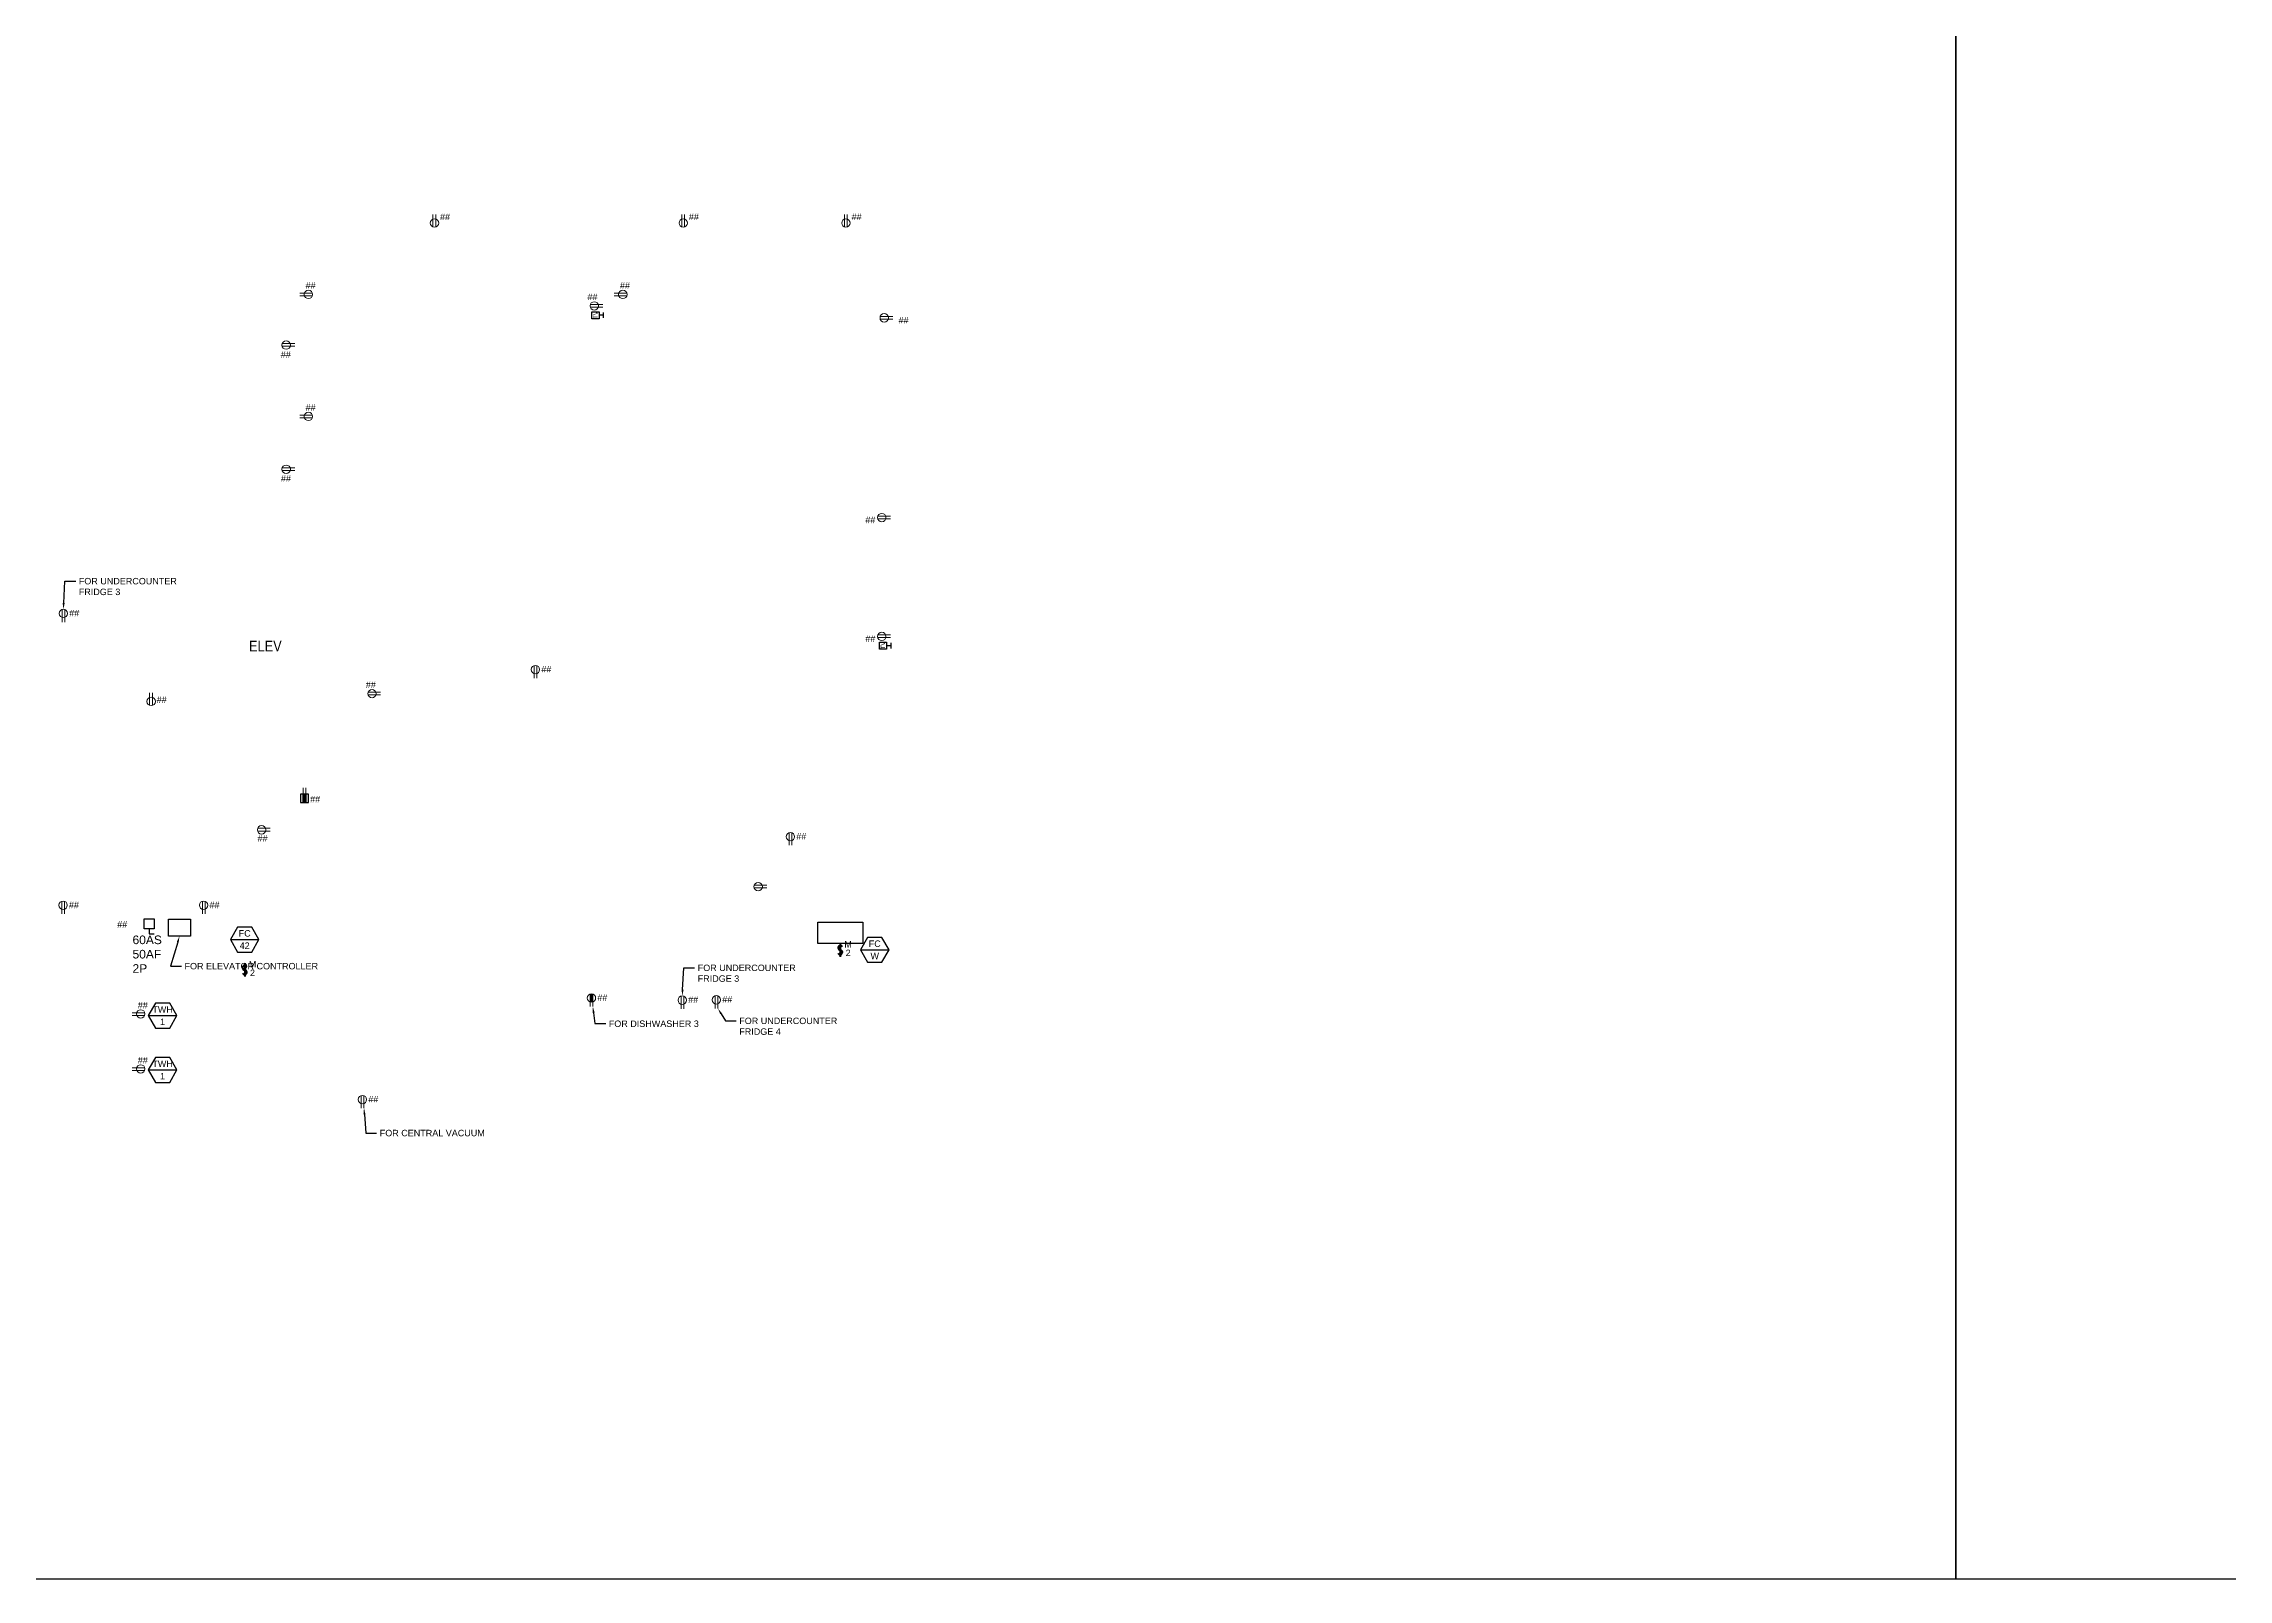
# Model space of a CAD drawing. Header units: inches. Extents: x -4243 to 9462, y -1700 to 6519.
# Drawn here: x 3440 to 4965, y -1700 to -628 of the extents above; entities that cross this region are included whole.
import ezdxf
from ezdxf import colors
from ezdxf.entities.mleader import LeaderData, LeaderLine
from ezdxf.enums import TextEntityAlignment as Align
from ezdxf.math import Vec2, Vec3

# ---------------------------------------------------------------- set-up
doc = ezdxf.new("R2010")
doc.units = ezdxf.units.IN
doc.header["$MEASUREMENT"] = 0
doc.layers.add('CORE', color=4, linetype='Continuous', plot=False)
doc.layers.add('E-SWITCH', color=6, linetype='Continuous', lineweight=50)
for name, color, linetype in [('E-SYM3', 6, 'Continuous'), ('E-TEXT', 2, 'Continuous'), ('E_RECP', 6, 'Continuous'), ('E_SWITCH', 6, 'Continuous'), ('E_SYM', 6, 'Continuous'), ('E_TAG', 2, 'Continuous'), ('M-ANNO-TAG-EQUIP', 50, 'Continuous')]:
    doc.layers.add(name, color=color, linetype=linetype)
doc.layers.get('0').off()
doc.layers.get('0').freeze()
doc.styles.add('ARC-TEXT', font='arial.ttf', dxfattribs={"width": 0.86, "height": 4.5})
doc.styles.add('ArialMT', font='arial.ttf')
doc.styles.add('GEC', font='arial.ttf')
doc.styles.add('GEC_64', font='arial.ttf', dxfattribs={"height": 6})
doc.styles.add('rpm', font='arial.ttf', dxfattribs={"width": 0.85, "height": 0.09375})

# ---------------------------------------------------------------- blocks, each defined once
blk = doc.blocks.new('GFCI DUPLEX')
at = {"linetype": 'Continuous', "lineweight": 0}
h = blk.add_hatch(color=256, dxfattribs=at)
h.dxf.hatch_style = 1
h.paths.add_polyline_path([(-0.183, 0.02, 0.089813), (-0.187, -0.002, 0.073847), (-0.184, -0.02), (-0.067, -0.02, 0.073847), (-0.064, -0.002, 0.089813), (-0.068, 0.02)])
for p, q in [((-0.183, 0.02), (0, 0.02)), ((-0.184, -0.02), (0, -0.02))]:
    blk.add_line(p, q, dxfattribs=at)
blk.add_circle((-0.125, -0.002), 0.0613, dxfattribs=at)
blk = doc.blocks.new('DUPLEX')
at = {"linetype": 'Continuous', "lineweight": 0}
for p, q in [((-0.183, 0.02), (0, 0.02)), ((-0.184, -0.02), (0, -0.02))]:
    blk.add_line(p, q, dxfattribs=at)
blk.add_circle((-0.125, -0.002), 0.0613, dxfattribs=at)
blk = doc.blocks.new('FUSED DISCONNECT SWITCH')
for p, q in [((0, 0.073), (0, 0.146)), ((0, 0.146), (0.073, 0.146))]:
    blk.add_line(p, q)
blk.add_lwpolyline([(0.073, -0.073), (0.073, 0.073), (-0.073, 0.073), (-0.073, -0.073)], close=True)
blk = doc.blocks.new('GE_EQM_TAG')
blk.add_line((-10, 0), (10, 0))
blk.add_lwpolyline([(-5, 8.7), (-10, 0), (-5, -8.7), (5, -8.7), (10, 0), (5, 8.7)], close=True)
at = {"style": 'ARC-TEXT', "width": 1.00018}
for tag, p in [('EQM', (0, 4.3)), ('LABEL', (0, -4.3))]:
    blk.add_attdef(tag, text='', height=4.5, dxfattribs=at).set_placement(p, align=Align.MIDDLE_CENTER)
blk = doc.blocks.new('TELEVISION OUTLET')
for p, q in [((-0.039, 0), (0.039, 0)), ((0, 0), (0, 0.067))]:
    blk.add_line(p, q)
blk.add_lwpolyline([(-0.052, 0.171), (0.052, 0.171), (0.052, 0.067), (-0.052, 0.067)], close=True)
at = {"style": 'ArialMT', "width": 0.9}
blk.add_text('TV', height=0.0625, dxfattribs=at).set_placement((-0.051, 0.088))
blk = doc.blocks.new('DUPLEX ABOVE COUNTER')
h = blk.add_hatch(color=256)
h.dxf.hatch_style = 1
h.paths.add_polyline_path([(-0.214, 0.02), (-0.092, 0.02), (-0.092, -0.02), (-0.214, -0.02)])
at = {"linetype": 'Continuous', "lineweight": 0}
for p, q in [((-0.214, 0.02), (0, 0.02)), ((-0.214, -0.02), (0, -0.02))]:
    blk.add_line(p, q, dxfattribs=at)
for points in [[(-0.214, -0.059), (-0.092, -0.059), (-0.092, 0.059), (-0.214, 0.059)], [(-0.214, 0.02), (-0.092, 0.02), (-0.092, -0.02), (-0.214, -0.02)]]:
    blk.add_lwpolyline(points, close=True)
blk = doc.blocks.new('S-1_Gang(S)')
at = {"layer": 'E-SWITCH', "linetype": 'ByBlock'}
blk.add_line((0, 0), (0, 9.3), dxfattribs=at)
for centre, start, end in [((-0.1, 3.1), 207.1442, 84.7317), ((0.1, 6.2), 27.1442, 264.7317)]:
    blk.add_arc(centre, 1.57, start, end, dxfattribs=at)
at = {"layer": 'E-TEXT', "style": 'ArialMT'}
blk.add_attdef('SWITCH_LEG(A)', text='', height=4.5, dxfattribs=at).set_placement((5.1, 4.7), align=Align.MIDDLE_CENTER)
blk.add_attdef('NUM', text='', height=3, dxfattribs=at).set_placement((2.5, 8.2), align=Align.MIDDLE_LEFT)

msp = doc.modelspace()

# ---------------------------------------------------------------- linework, layer by layer
at = {"layer": 'CORE'}
for points in [[(3091.5, -290), (4774.5, -290), (4774.5, -1699.5), (3091.5, -1699.5)], [(4774.5, -290), (6457.5, -290), (6457.5, -1699.5), (4774.5, -1699.5)]]:
    msp.add_lwpolyline(points, close=True, dxfattribs=at)
at = {"layer": 'E-TEXT'}
msp.add_lwpolyline([(3542, -1238.7), (3542, -1250.6), (3526.8, -1250.6), (3526.8, -1238.7)], close=True, dxfattribs=at)
at = {"layer": 'E_SYM'}
msp.add_lwpolyline([(3980, -1240.9), (4011.4, -1240.9), (4011.4, -1255.7), (3980, -1255.7)], close=True, dxfattribs=at)

# ---------------------------------------------------------------- block references
at = {"layer": 'E-SYM3'}
ref = msp.add_blockref('S-1_Gang(S)', (3995.7, -1255.7), dxfattribs=dict(at, rotation=180))
ref.add_attrib('SWITCH_LEG(A)', 'M', dxfattribs={"layer": 'E-TEXT', "height": 4.5, "style": 'ArialMT'}).set_placement((4001.2, -1254.1), align=Align.TOP_CENTER)
ref.add_attrib('NUM', '2', dxfattribs={"layer": 'E-TEXT', "height": 4.5, "style": 'ArialMT'}).set_placement((3999.5, -1262.3), align=Align.MIDDLE_LEFT)
ref = msp.add_blockref('S-1_Gang(S)', (3579.9, -1269.6), dxfattribs=dict(at, rotation=180))
ref.add_attrib('SWITCH_LEG(A)', 'M', dxfattribs={"layer": 'E-TEXT', "height": 4.5, "style": 'ArialMT'}).set_placement((3585.4, -1268), align=Align.TOP_CENTER)
ref.add_attrib('NUM', '2', dxfattribs={"layer": 'E-TEXT', "height": 4.5, "style": 'ArialMT'}).set_placement((3583.6, -1276.2), align=Align.MIDDLE_LEFT)
at = {"layer": 'E_RECP'}
for name, p, xscale, yscale, zscale, rotation in [('DUPLEX', (3712.3, -746.9), 47.99999999999999, 47.99999999999999, 47.99999999999999, 89.99999999999999), ('DUPLEX', (3886, -746.9), 47.99999999999999, 47.99999999999999, 47.99999999999999, 89.99999999999999), ('DUPLEX', (3999.6, -746.9), 47.99999999999999, 47.99999999999999, 47.99999999999999, 89.99999999999999), ('DUPLEX', (3618.4, -802.8), 47.99999999999999, 47.99999999999999, 47.99999999999999, 180), ('DUPLEX', (3837.9, -802.8), 47.99999999999999, 47.99999999999999, 47.99999999999999, 180), ('DUPLEX', (3618.4, -888), 47.99999999999999, 47.99999999999999, 47.99999999999999, 180), ('DUPLEX', (3453.4, -1031.4), 47.99999999999999, 47.99999999999999, 47.99999999999999, 270), ('DUPLEX', (3783, -1070.6), 47.99999999999999, 47.99999999999999, 47.99999999999999, 270), ('DUPLEX', (3514.5, -1080.8), 47.99999999999999, 47.99999999999999, 47.99999999999999, 90), ('DUPLEX ABOVE COUNTER', (3621.7, -1147.1), 48, 48, 48, 89.99999999999997), ('DUPLEX', (3961, -1187.2), 47.99999999999999, 47.99999999999999, 47.99999999999999, 270), ('DUPLEX', (3453.2, -1235.1), 47.99999999999999, 47.99999999999999, 47.99999999999999, 269.9999999999999), ('DUPLEX', (3551.3, -1235.1), 47.99999999999999, 47.99999999999999, 47.99999999999999, 269.9999999999999), ('GFCI DUPLEX', (3822.1, -1299.8), 48, 48, 48, 270), ('DUPLEX', (3885.5, -1301.3), 47.99999999999999, 47.99999999999999, 47.99999999999999, 270), ('DUPLEX', (3909.3, -1301.1), 47.99999999999999, 47.99999999999999, 47.99999999999999, 270), ('DUPLEX', (3501.3, -1305), 47.99999999999999, 47.99999999999999, 47.99999999999999, 180), ('DUPLEX', (3501.3, -1343.4), 47.99999999999999, 47.99999999999999, 47.99999999999999, 180), ('DUPLEX', (3662.2, -1370.7), 47.99999999999999, 47.99999999999999, 47.99999999999999, 269.9999999999999)]:
    msp.add_blockref(name, p, dxfattribs=dict(at, xscale=xscale, yscale=yscale, zscale=zscale, rotation=rotation))
for p, xscale, yscale, zscale in [((3830, -810.7), 47.99999999999999, 47.99999999999999, 47.99999999999999), ((4032.4, -819), 47.99999999999999, 47.99999999999999, 47.99999999999999), ((3614.9, -838), 47.99999999999999, 47.99999999999999, 47.99999999999999), ((3614.9, -924.7), 47.99999999999999, 47.99999999999999, 47.99999999999999), ((4030.7, -958.4), 47.99999999999999, 47.99999999999999, 47.99999999999999), ((4030.7, -1041.3), 47.99999999999999, 47.99999999999999, 47.99999999999999), ((3674.8, -1081.3), 47.99999999999999, 47.99999999999999, 47.99999999999999), ((3597.7, -1176.3), 47.99999999999999, 47.99999999999999, 47.99999999999999), ((3944.4, -1216), 48, 48, 48)]:
    msp.add_blockref('DUPLEX', p, dxfattribs=dict(at, xscale=xscale, yscale=yscale, zscale=zscale))
at = {"layer": 'E_SWITCH', "xscale": 48, "yscale": 48, "zscale": 48, "rotation": 89.99999999999999}
for p in [(3830.5, -817.3), (4031.2, -1047.9)]:
    msp.add_blockref('TELEVISION OUTLET', p, dxfattribs=at)
at = {"layer": 'E_SYM', "xscale": -48, "yscale": 48, "zscale": 48, "rotation": 180}
msp.add_blockref('FUSED DISCONNECT SWITCH', (3513.3, -1242), dxfattribs=at)
at = {"layer": 'M-ANNO-TAG-EQUIP'}
for p, values in [((3579.9, -1253), {'LABEL': '42', 'EQM': 'FC'}), ((4019.8, -1260.2), {'LABEL': 'W', 'EQM': 'FC'}), ((3522.6, -1306.1), {'LABEL': '1', 'EQM': 'TWH'}), ((3522.6, -1344), {'LABEL': '1', 'EQM': 'TWH'})]:
    msp.add_blockref('GE_EQM_TAG', p, dxfattribs=at).add_auto_attribs(values)

# ---------------------------------------------------------------- texts
at = {"layer": 'E-TEXT', "transparency": 33554684, "style": 'rpm', "width": 0.85}
msp.add_text('ELEV ', height=7.5, dxfattribs=at).set_placement((3595.6, -1051.9), align=Align.CENTER)
at = {"layer": 'E-TEXT', "insert": (3501.6, -1250.2), "char_height": 6, "attachment_point": 1, "style": 'GEC_64'}
msp.add_mtext_dynamic_manual_height_columns('60AS\\P50AF\\P2P', width=15.507, gutter_width=30, heights=[0], dxfattribs=at)
at = {"layer": 'E_TAG', "style": 'GEC_64'}
for p in [(3716.3, -750.9), (3890, -750.9), (4003.6, -750.9), (3622.4, -798.8), (3819.2, -806.7), (3841.9, -798.8), (4036.4, -823), (3605.1, -847), (3622.4, -884), (3605.2, -933.5), (4013.2, -962.4), (3457.4, -1027.4), (4013.2, -1045.3), (3787, -1066.6), (3664.5, -1077.4), (3518.5, -1087.8), (3625.6, -1157.2), (3588.9, -1184.7), (3965, -1183.2), (3457.2, -1231.1), (3555.3, -1231.1), (3490.9, -1244.6), (3826.1, -1295.8), (3889.5, -1297.3), (3913.3, -1297.1), (3505.3, -1301), (3505.3, -1339.4), (3666.2, -1366.7)]:
    msp.add_text('##', height=4.5, dxfattribs=at).set_placement(p)

# ---------------------------------------------------------------- leaders
at = {"layer": 'E-TEXT'}
ml = msp.add_multileader_mtext('Standard', dxfattribs=at)
ml.set_content('FOR UNDERCOUNTER\\PFRIDGE 3', color=256, style='GEC')
ml.set_leader_properties()
ml.build(insert=Vec2(0, 0))
ml.multileader.update_dxf_attribs({"dogleg_length": 0.09, "arrow_head_size": 4.32, "scale": 48})
ctx = ml.context
ctx.base_point, ctx.scale, ctx.char_height, ctx.arrow_head_size, ctx.landing_gap_size, ctx.plane_origin = Vec3(3461.9, -1002.9), 48, 4.5, 4.32, 2.16, Vec3(3519.8, -1024.3)
notes = []
notes.append((ctx, [(1, (1, 1, 0), (3454.4, -1002.9), (1, 0), 7.53, [(0, [(3453.3, -1022.5)], 0, [])])]))
ctx.mtext.insert, ctx.mtext.width, ctx.mtext.flow_direction = Vec3(3464.1, -1000.6), 68.131, 5
ml = msp.add_multileader_mtext('Standard', dxfattribs=at)
ml.set_content('FOR ELEVATOR CONTROLLER ', color=256, style='GEC')
ml.set_leader_properties()
ml.build(insert=Vec2(0, 0))
ml.multileader.update_dxf_attribs({"dogleg_length": 0.09, "arrow_head_size": 4.32, "scale": 48})
ctx = ml.context
ctx.base_point, ctx.scale, ctx.char_height, ctx.arrow_head_size, ctx.landing_gap_size, ctx.plane_origin = Vec3(3535.7, -1271.6), 48, 4.5, 4.32, 2.16, Vec3(3661.4, -1216.6)
notes.append((ctx, [(1, (1, 1, 0), (3528.2, -1271.6), (1, 0), 7.53, [(0, [(3534.4, -1250.6)], 0, [])])]))
ctx.mtext.insert, ctx.mtext.width, ctx.mtext.flow_direction = Vec3(3537.9, -1269.3), 40.676, 5
ml = msp.add_multileader_mtext('Standard', dxfattribs=at)
ml.set_content('FOR UNDERCOUNTER\\PFRIDGE 3', color=256, style='GEC')
ml.set_leader_properties()
ml.build(insert=Vec2(0, 0))
ml.multileader.update_dxf_attribs({"dogleg_length": 0.09, "arrow_head_size": 4.32, "scale": 48})
ctx = ml.context
ctx.base_point, ctx.scale, ctx.char_height, ctx.arrow_head_size, ctx.landing_gap_size, ctx.plane_origin = Vec3(3894, -1272.8), 48, 4.5, 4.32, 2.16, Vec3(3951.9, -1294.1)
notes.append((ctx, [(1, (1, 1, 0), (3886.5, -1272.8), (1, 0), 7.53, [(0, [(3885.4, -1292.3)], 0, [])])]))
ctx.mtext.insert, ctx.mtext.width, ctx.mtext.flow_direction = Vec3(3896.2, -1270.5), 68.131, 5
ml = msp.add_multileader_mtext('Standard', dxfattribs=at)
ml.set_content('FOR DISHWASHER 3 ', color=256, style='GEC')
ml.set_leader_properties()
ml.build(insert=Vec2(0, 0))
ml.multileader.update_dxf_attribs({"dogleg_length": 0.09, "arrow_head_size": 4.32, "scale": 48})
ctx = ml.context
ctx.base_point, ctx.scale, ctx.char_height, ctx.arrow_head_size, ctx.landing_gap_size, ctx.plane_origin = Vec3(3831.9, -1311.7), 48, 4.5, 4.32, 2.16, Vec3(3950, -1265.8)
notes.append((ctx, [(1, (1, 1, 0), (3824.4, -1311.7), (1, 0), 7.53, [(0, [(3823, -1299.8)], 0, [])])]))
ctx.mtext.insert, ctx.mtext.width, ctx.mtext.flow_direction = Vec3(3834.1, -1309.5), 40.676, 5
ml = msp.add_multileader_mtext('Standard', dxfattribs=at)
ml.set_content('FOR UNDERCOUNTER\\PFRIDGE 4', color=256, style='GEC')
ml.set_leader_properties()
ml.build(insert=Vec2(0, 0))
ml.multileader.update_dxf_attribs({"dogleg_length": 0.09, "arrow_head_size": 4.32, "scale": 48})
ctx = ml.context
ctx.base_point, ctx.scale, ctx.char_height, ctx.arrow_head_size, ctx.landing_gap_size, ctx.plane_origin = Vec3(3923, -1309.8), 48, 4.5, 4.32, 2.16, Vec3(3975.7, -1293.9)
notes.append((ctx, [(1, (1, 1, 0), (3915.5, -1309.8), (1, 0), 7.53, [(0, [(3910.3, -1301.1)], 0, [])])]))
ctx.mtext.insert, ctx.mtext.width, ctx.mtext.flow_direction = Vec3(3925.2, -1307.5), 68.131, 5
ml = msp.add_multileader_mtext('Standard', dxfattribs=at)
ml.set_content('FOR CENTRAL VACUUM', color=256, style='GEC')
ml.set_leader_properties()
ml.build(insert=Vec2(0, 0))
ml.multileader.update_dxf_attribs({"dogleg_length": 0.09, "arrow_head_size": 4.32, "scale": 48})
ctx = ml.context
ctx.base_point, ctx.scale, ctx.char_height, ctx.arrow_head_size, ctx.landing_gap_size, ctx.plane_origin = Vec3(3672.1, -1388.1), 48, 4.5, 4.32, 2.16, Vec3(3790.1, -1336.6)
notes.append((ctx, [(1, (1, 1, 0), (3664.5, -1388.1), (1, 0), 7.53, [(0, [(3663.2, -1370.6)], 0, [])])]))
ctx.mtext.insert, ctx.mtext.width, ctx.mtext.flow_direction = Vec3(3674.2, -1385.8), 91.453, 5
for ctx, leaders in notes:
    for number, flags, end, landing, length, lines in leaders:
        leader = LeaderData()
        leader.index, (leader.has_last_leader_line, leader.has_dogleg_vector, leader.attachment_direction) = number, flags
        leader.last_leader_point, leader.dogleg_vector, leader.dogleg_length = Vec3(end), Vec3(landing), length
        for number, points, colour, breaks in lines:
            line = LeaderLine()
            line.index, line.vertices, line.color, line.breaks = number, Vec3.list(points), colors.encode_raw_color(colour), breaks
            leader.lines.append(line)
        ctx.leaders.append(leader)

doc.saveas('drawing.dxf')
